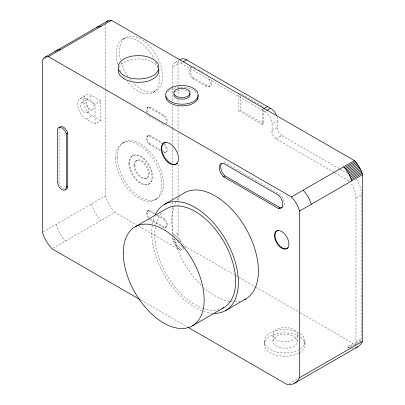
<?xml version="1.0" encoding="UTF-8"?>
<svg xmlns="http://www.w3.org/2000/svg" width="405" height="405" viewBox="0 0 405 405"><rect width="100%" height="100%" fill="white"/><g stroke="black" fill="none" stroke-linecap="round" stroke-linejoin="round"><path stroke-width="0.3" stroke-dasharray="2.02 1.52" d="M298.667 353.165A20.078 11.593 0 0 1 290.051 355.914L284.791 356.299L279.526 355.884A20.589 11.887 0 0 1 265.083 347.541L264.364 344.503L264.364 341.167L265.032 338.129A20.078 11.593 0 0 1 279.339 329.873L284.599 329.488L289.864 329.903A20.589 11.887 0 0 1 298.525 332.702M272.98 341.258L272.98 334.586L273.38 332.763A12.049 6.956 0 0 1 281.966 327.807L288.284 327.827A12.352 7.133 0 0 1 296.951 332.834L297.381 334.657L297.376 341.324L296.976 343.146A12.049 6.956 0 0 1 288.39 348.103L282.077 348.082A12.352 7.133 0 0 1 273.41 343.081L272.98 341.258L273.38 339.436A12.049 6.956 0 0 1 281.966 334.479L288.279 334.5A12.352 7.133 0 0 1 296.946 339.501L297.376 341.324M299.138 352.902A20.078 11.593 0 0 0 304.358 347.652L305.026 344.62L305.026 341.283L304.307 338.241A20.589 11.887 0 0 0 299.001 332.966M355.61 344.265L355.97 341.704L355.97 197.939A17.698 10.216 60 0 0 350.538 182.66M350.376 347.368L361.331 340.959L361.594 339.744L361.695 194.633A17.698 10.216 60 0 0 356.263 179.359M264.364 344.503L265.032 341.466A20.078 11.593 0 0 1 279.339 333.209L284.599 332.824L289.864 333.239A20.589 11.887 0 0 1 298.525 336.034M297.381 334.657L296.976 336.479A12.049 6.956 0 0 1 288.395 341.43L282.077 341.415A12.352 7.133 0 0 1 273.41 336.408L272.98 334.586M305.026 341.283L304.358 344.321A20.078 11.593 0 0 1 300.166 348.928M43.553 59.479L47.365 57.262M122.518 39.386L125.666 37.569M80.225 98.445L85.946 95.14M86.351 99.053L92.077 95.747L100.744 100.749L100.744 120.761L95.018 124.062L86.351 119.06A12.256 7.077 60 0 1 77.684 104.05A12.256 7.077 60 0 1 86.351 99.048L95.018 104.055L100.744 100.749M81.476 102.632L87.197 99.326M87.197 112.539L92.917 109.234M175.178 62.416L178.818 60.31M172.322 87.242L172.312 67.022L178.038 63.722A12.256 7.077 60 0 1 179.283 60.38M172.312 67.022A12.256 7.077 60 0 1 180.913 63.22L182.473 62.319M86.351 119.06L92.077 115.754L100.744 120.761M191.884 66.916L190.74 67.579A7.027 4.055 60 0 0 189.069 72.267A7.027 4.055 60 0 0 192.659 78.641L205.659 86.149A6.799 3.923 60 0 0 210.306 84.716A6.799 3.923 60 0 0 208.064 77.183M153.161 92.451L156.305 90.634M192.659 78.641L193.808 77.983L206.808 85.485A6.799 3.923 60 0 0 210.97 85.116A6.799 3.923 60 0 0 210.97 79.567M147.126 107.907L148.574 107.072M146.681 112.175A5.235 3.022 60 0 1 149.202 107.603L150.063 107.112L164.506 115.45A5.26 3.037 60 0 1 166.541 123.439M205.659 86.149L206.808 85.485M209.061 86.488L210.205 85.825M149.202 107.603L163.65 115.946L164.506 115.45M122.376 143.193L124.097 142.206M57.637 182.174L59.069 181.344L59.069 128.618M149.202 115.941L163.65 124.284L164.506 123.788M147.126 136.252L148.574 135.417M160.436 150.776L149.202 144.291A5.235 3.022 60 0 1 146.316 138.454A5.235 3.022 60 0 1 149.202 135.953L150.063 135.457L162.364 142.56M149.202 144.291L150.063 143.795L160.228 149.663M238.879 94.264L240.307 93.439L263.68 106.93L262.248 107.76L262.248 124.431L263.68 123.606L263.68 108.165M132.308 155.879L132.886 155.55M136.095 160.8L136.951 160.304M164.506 143.795A5.26 3.037 60 0 1 167.326 149.592A5.26 3.037 60 0 1 164.506 152.133L163.65 152.629A5.26 3.037 60 0 0 166.47 150.088A5.26 3.037 60 0 0 163.65 144.291M165.108 152.624L165.964 152.128M238.879 94.881L238.879 110.94L240.307 110.114L263.68 123.606M43.006 231.954L105.421 195.919L105.421 89.348M261.802 109.922L263.366 109.021M146.306 178.489L147.167 177.992M180.913 63.22L264.693 111.588L265.731 110.99M148.655 184.184L149.227 183.85M53.09 248.164L114.964 212.438L136.247 224.729M334.034 172.327L276.038 138.839A5.832 3.367 60 0 1 272.074 130.481L272.074 123.808L277.8 120.508A9.771 5.64 60 0 0 277.228 116.999M272.074 130.481L277.8 127.175L277.8 120.508M155.064 199.797L156.781 198.804M147.126 211.288L148.574 210.453M147.714 217.642A5.235 3.022 60 0 1 146.407 212.59A5.235 3.022 60 0 1 149.202 210.985L150.063 210.494L154.877 213.273M276.038 138.839L281.764 135.538L339.213 168.703M156.694 215.313L163.65 219.328L164.506 218.832A5.26 3.037 60 0 1 167.326 224.628A5.26 3.037 60 0 1 164.506 227.17L163.65 227.666L149.202 219.323M165.108 227.661L165.964 227.165M172.884 235.401L178.089 232.399L178.078 202.708M174.008 236.206L178.17 233.801L178.089 232.399M184.609 247.86L180.448 250.26C176.484 247.566 173.77 243.218 172.687 238.58L173.73 237.978M175.81 236.778L178.413 235.275L178.17 233.801M173.087 240.089L176.205 238.287M176.727 237.988L178.807 236.788L178.413 235.275M173.634 241.613L175.714 240.413M177.795 239.208L179.354 238.307L178.807 236.788M174.317 243.116L178.478 240.712M179 240.413L180.038 239.811L179.354 238.307M175.127 244.574L179.288 242.17M179.81 241.871L180.848 241.269L182.782 243.937L186.173 246.959L235.457 275.425M176.043 245.956L179.167 244.154M177.056 247.242L181.739 244.539M178.139 248.402L182.822 245.698M179.278 249.414L183.961 246.711M185.131 247.556L186.173 246.959M334.581 172.641L348.259 180.539L350.34 179.339M355.97 197.939L361.695 194.633M355.97 341.704L361.695 338.403M349.404 347.814L347.46 346.736L353.185 343.435L355.58 344.361M355.873 343.05L361.594 339.744M347.46 346.736L348.675 347.308L354.395 344.002M289.059 383.753L298.369 378.381M348.675 347.308L349.854 347.667M193.808 66.886L195.433 67.822M198.683 69.701L203.558 72.515M339.76 169.022L347.419 173.441M238.879 110.94L262.248 124.431M149.202 135.953L163.114 143.983M162.901 151.207L164.506 152.133M157.55 214.817L164.506 218.832M149.202 210.985L154.553 214.078M150.063 218.827L164.506 227.17M236.004 275.739L255.717 287.13M256.264 287.444L299.523 312.432M300.07 312.751L353.185 343.435M138.976 226.309L180.448 250.26M140.692 299.994L187.231 326.86M348.259 180.539L349.586 181.43M180.038 239.811L180.848 241.269M55.976 224.466L56.513 225.919A24.857 14.352 60 0 0 65.58 240.95M91.474 203.973L91.925 205.472A24.857 14.352 60 0 0 100.992 220.507M305.026 344.62L304.307 341.577A20.589 11.887 0 0 0 299.001 336.302M264.364 341.167L265.083 344.209A20.589 11.887 0 0 0 279.526 352.547L284.791 352.963L290.051 352.578A20.078 11.593 0 0 0 298.667 349.829M172.449 237.107L172.687 238.58M178.038 63.722L178.048 95.939M178.048 99.731L178.048 103.518M178.048 106.049L178.058 130.056M178.058 132.582L178.063 152.164M178.068 164.167L178.078 195.124M178.078 197.65L178.078 202.075M172.322 87.87L172.322 101.139M172.327 105.563L172.333 128.304M172.333 128.937L172.338 144.099M172.338 146.625L172.343 163.053M172.343 165.579L172.353 199.063M172.358 202.222L172.358 206.641M172.358 207.274L172.368 235.705M240.307 95.909L240.307 110.114M105.421 23.763L105.421 88.715M95.018 104.055L95.018 124.062M167.802 91.793A16.063 9.274 0 0 1 177.643 87.445L181.85 87.136L186.062 87.47A16.473 9.507 0 0 1 197.083 93.206M158.158 67.65A20.589 11.887 0 0 0 143.714 59.312L138.449 58.897L133.189 59.282A20.078 11.593 0 0 0 118.883 67.544M114.964 212.438A24.857 14.352 60 0 1 105.421 195.919M352.993 348.325A32.967 19.035 60 0 1 351.707 348.401M240.55 301.067A61.276 35.377 60 0 1 235.006 301.816M232.597 301.76A61.276 35.377 60 0 1 230.106 301.487M229.478 301.386A61.276 35.377 60 0 1 203.867 287.737M201.275 285.333A61.276 35.377 60 0 1 174.16 238.697M173.234 234.667A61.276 35.377 60 0 1 180.028 196.248M212.564 313.323A61.276 35.377 60 0 1 202.399 311M201.837 310.782A61.276 35.377 60 0 1 154.411 216.65M219.216 309.582A57.191 33.018 60 0 1 203.968 308.792M203.391 308.605A57.191 33.018 60 0 1 155.378 227.038M155.854 224.653A57.191 33.018 60 0 1 162.213 212.093M163.65 219.328A5.26 3.037 60 0 1 166.47 225.124A5.26 3.037 60 0 1 163.65 227.666M148.417 115.177A5.235 3.022 60 0 1 147.714 114.261M164.42 124.396A5.26 3.037 60 0 1 163.65 124.284M163.65 115.946A5.26 3.037 60 0 1 166.111 123.373M149.278 218.062A5.235 3.022 60 0 1 147.197 212.524A5.235 3.022 60 0 1 150.063 210.489M150.063 143.795A5.235 3.022 60 0 1 147.172 137.958A5.235 3.022 60 0 1 150.063 135.457M147.982 112.747A5.235 3.022 60 0 1 150.063 107.107M158.765 71.528A30.638 17.688 60 0 1 151.024 93.378A30.638 17.688 60 0 1 127.003 81.324M124.821 78.403A30.638 17.688 60 0 1 123.14 75.811M121.06 72.049A30.638 17.688 60 0 1 119.526 68.703M117.906 64.218A30.638 17.688 60 0 1 126.259 38.09A30.638 17.688 60 0 1 154.052 58.69M155.672 62.011A30.638 17.688 60 0 1 157.935 68.187M120.437 60.148A30.638 17.688 60 0 1 139.102 38.095A30.638 17.688 60 0 1 162.415 80.155A30.638 17.688 60 0 1 132.896 82.635M130.911 80.428A30.638 17.688 60 0 1 129.408 78.56M127.97 76.585A30.638 17.688 60 0 1 121.054 62.4M264.693 111.593A9.771 5.64 60 0 1 272.074 123.808M281.764 135.538A5.832 3.367 60 0 1 277.8 127.175M193.808 77.983A7.027 4.055 60 0 1 191.13 67.387M174.864 92.183A8.029 4.637 0 0 1 179.785 90.006L183.997 90.021A8.237 4.754 0 0 1 188.953 92.218M64.522 189.327A6.126 3.539 60 0 1 59.069 181.344M92.077 115.754A12.256 7.077 60 0 1 83.41 100.749A12.256 7.077 60 0 1 92.077 95.747M223.803 162.481A8.51 4.911 60 0 1 224.998 162.602L279.885 194.294A8.485 4.901 60 0 1 283.049 206.975M115.612 158.158A32.678 18.868 60 0 0 150.275 201.275A32.678 18.868 60 0 0 150.27 155.054A32.678 18.868 60 0 0 115.612 158.158M117.328 157.165A32.678 18.868 60 0 0 151.991 200.283A32.678 18.868 60 0 0 151.986 154.062A32.678 18.868 60 0 0 117.328 157.165M128.927 163.362A16.342 9.431 60 0 0 146.261 184.923A16.342 9.431 60 0 0 146.256 161.813A16.342 9.431 60 0 0 128.927 163.362M129.499 163.033A16.342 9.431 60 0 0 146.833 184.589A16.342 9.431 60 0 0 146.828 161.479A16.342 9.431 60 0 0 129.499 163.033M133.979 165.473A10.211 5.898 60 0 0 144.813 178.949A10.211 5.898 60 0 0 144.808 164.506A10.211 5.898 60 0 0 133.979 165.473M134.835 164.977A10.211 5.898 60 0 0 145.668 178.453A10.211 5.898 60 0 0 145.668 164.01A10.211 5.898 60 0 0 134.835 164.977M80.291 105.249A5.721 3.301 60 0 0 86.356 112.798A5.721 3.301 60 0 0 86.356 104.708A5.721 3.301 60 0 0 80.291 105.249M86.012 101.944A5.721 3.301 60 0 0 92.082 109.492A5.721 3.301 60 0 0 92.082 101.402A5.721 3.301 60 0 0 86.012 101.944"/><path stroke-width="0.61" d="M118.483 69.366L118.214 70.581L118.933 73.619A20.589 11.887 0 0 0 133.377 81.957L138.642 82.372L143.902 81.987A20.078 11.593 0 0 0 158.208 73.725L158.876 70.693L158.593 69.473M197.66 97.332L198.192 94.902L197.62 92.472A16.473 9.507 0 0 0 186.062 85.799L181.85 85.47L177.643 85.779A16.063 9.274 0 0 0 166.197 92.386L165.66 94.816L166.237 97.246A16.473 9.507 0 0 0 177.79 103.918L182.002 104.252L186.209 103.943A16.063 9.274 0 0 0 197.66 97.332M197.66 99.002L198.192 96.572L197.903 95.357M96.562 27.606L98.592 26.376L101.139 26.239M55.444 51.486L55.89 51.086M56.361 50.711L107.791 20.944M44.828 57.292L56.827 50.336L58.538 49.774L60.466 49.724M343.587 166.83L344.483 167.822L355.307 161.56C358.648 165.321 361.159 169.837 362.536 174.682L362.536 341.339A32.967 19.035 60 0 1 355.418 347.824M187.778 327.179L287.418 384.704A32.967 19.035 60 0 0 299.578 377.688L299.578 211.03L351.737 180.924L351.368 179.648L362.151 173.406M140.145 299.68L52.002 248.791A24.857 14.352 60 0 1 42.464 232.267L42.464 60.117A14.879 8.591 60 0 1 48.458 56.654L111.421 20.306L354.4 160.588L355.307 161.56M182.994 62.021L186.639 59.915L270.418 108.287A9.771 5.64 60 0 1 276.792 115.779M66.304 133.817A6.637 3.832 60 0 0 61.97 127.98A6.637 3.832 60 0 0 57.637 128.815L57.637 182.174A6.126 3.539 60 0 0 61.97 189.677A6.126 3.539 60 0 0 66.304 187.176L66.304 133.817L67.736 132.992A6.637 3.832 60 0 0 63.863 127.448A6.637 3.832 60 0 0 59.505 127.307M66.304 187.176L67.736 186.351L67.736 132.992M263.883 108.722L267.528 106.616M266.774 110.388L270.418 108.287M164.41 204.388L184.442 192.826A61.276 35.377 60 0 1 246.245 229.114A61.276 35.377 60 0 1 244.645 299.533M135.123 226.8L166.602 208.626A57.191 33.018 60 0 1 224.578 243.02A57.191 33.018 60 0 1 222.163 308.519M223.565 176.767L278.458 208.459A8.485 4.901 60 0 0 282.837 204.317A8.485 4.901 60 0 0 278.458 195.119L223.565 163.433A8.51 4.911 60 0 0 219.232 167.599A8.51 4.911 60 0 0 223.565 176.772L224.998 175.942L279.885 207.633A8.485 4.901 60 0 0 282.158 207.547M48.458 56.654L291.438 196.936L354.4 160.588M344.483 167.822L345.379 168.824L356.187 162.582M278.458 208.459L279.885 207.633M345.379 168.824L346.204 169.918L357.033 163.66M346.204 169.918L347.034 171.021L357.843 164.779M347.034 171.021L347.784 172.196L358.612 165.939M347.784 172.196L348.528 173.37L359.331 167.133M351.368 179.648L349.191 174.601L360.005 168.358M349.834 175.836L360.627 169.604M350.401 177.101L361.194 170.864M350.897 178.377L361.705 172.135M351.737 180.924L362.536 174.682M192.319 325.848L223.798 307.673M225.691 310.513L245.729 298.951M299.578 377.688L362.536 341.339M294.658 383.206L357.62 346.857M303.112 190.198C306.899 194.157 309.784 199.007 311.263 204.292M348.528 173.37L349.191 174.601M189.773 93.358L190.061 94.573L189.793 95.788A8.029 4.637 0 0 1 184.067 99.088L179.86 99.078A8.237 4.754 0 0 1 174.079 95.742L173.796 94.527M165.66 96.481L166.237 98.916A16.473 9.507 0 0 0 177.79 105.589L182.002 105.918L186.209 105.609A16.063 9.274 0 0 0 197.66 99.002M106.419 22.103A14.879 8.591 60 0 1 111.421 20.306M291.438 196.936A19.987 11.537 60 0 1 299.578 211.03M155.15 214.918A61.276 35.377 60 0 1 224.724 238.125A61.276 35.377 60 0 1 214.382 313.389M180.023 59.636A12.256 7.077 60 0 1 186.639 59.915M67.736 186.351A6.126 3.539 60 0 1 65.57 189.429M177.532 163.109A12.256 7.077 60 0 1 164.303 156.816A12.256 7.077 60 0 1 165.463 142.211M288.168 247.708A10.211 5.898 60 0 1 277.612 243.223A10.211 5.898 60 0 1 277.147 230.668M277.607 230.445A10.211 5.898 60 0 1 278.64 230.207M224.998 175.942A8.51 4.911 60 0 1 221.869 163.296M118.883 64.208L118.214 67.245L118.933 70.283A20.589 11.887 0 0 0 133.377 78.626L138.642 79.041L143.902 78.651A20.078 11.593 0 0 0 158.208 70.394L158.876 67.357L158.163 64.314A20.589 11.887 0 0 0 143.714 55.976L138.449 55.561L133.189 55.946A20.078 11.593 0 0 0 118.883 64.208M174.059 91.646L173.796 92.861L174.079 94.076A8.237 4.754 0 0 0 179.86 97.413L184.067 97.423A8.029 4.637 0 0 0 189.793 94.117L190.061 92.902L189.773 91.687A8.237 4.754 0 0 0 183.997 88.351L179.785 88.341A8.029 4.637 0 0 0 174.059 91.646M123.282 252.983A57.191 33.018 60 0 0 183.946 328.435A57.191 33.018 60 0 0 183.936 247.551A57.191 33.018 60 0 0 123.282 252.983M161.195 148.605A12.256 7.077 60 0 0 174.19 164.774A12.256 7.077 60 0 0 174.19 147.44A12.256 7.077 60 0 0 161.195 148.605M274.458 235.675A10.211 5.898 60 0 0 285.292 249.146A10.211 5.898 60 0 0 285.287 234.703A10.211 5.898 60 0 0 274.458 235.675"/></g></svg>
